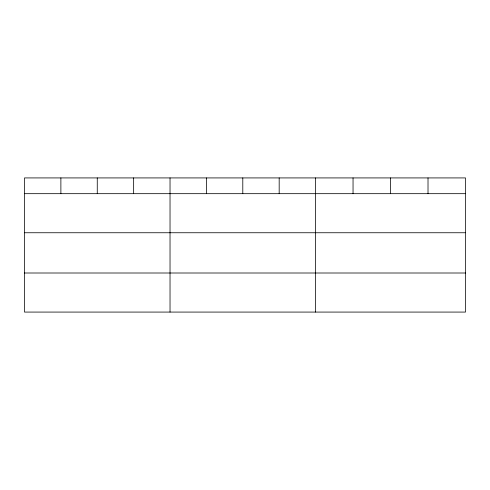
<?xml version="1.0" encoding="UTF-8"?>
<svg xmlns="http://www.w3.org/2000/svg" width="490" height="490" viewBox="0 0 490 490"><rect width="100%" height="100%" fill="white"/><g stroke="black" fill="none" stroke-linecap="round" stroke-linejoin="round"><path stroke-width="0.73" d="M465.5 232.75L465.5 177.925L24.5 177.925L24.5 312.075L465.5 312.075L465.5 232.75L24.5 232.75M24.5 193.679L465.5 193.679M24.5 273.004L465.5 273.004M428.015 177.925L428.015 193.679M390.53 177.925L390.53 193.679M353.045 177.925L353.045 193.679M315.56 177.925L315.56 312.075M279.178 177.925L279.178 193.679M242.795 177.925L242.795 193.679M206.413 177.925L206.413 193.679M170.03 177.925L170.03 312.075M133.648 177.925L133.648 193.679M97.265 177.925L97.265 193.679M60.883 177.925L60.883 193.679"/></g></svg>
